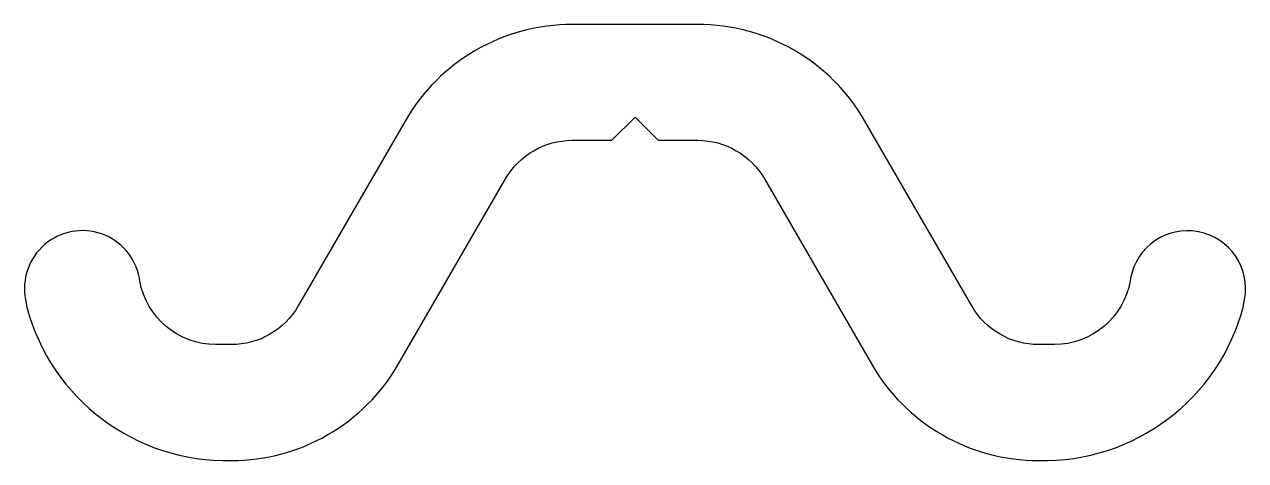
# Model space of a CAD drawing. Extents: x 522.8 to 538.6, y 631.4 to 637.
import ezdxf

# ---------------------------------------------------------------- set-up
doc = ezdxf.new("R2010")
doc.units = 0
doc.layers.get('0').update_dxf_attribs({"linetype": 'CONTINUOUS'})

msp = doc.modelspace()

# ---------------------------------------------------------------- linework, layer by layer
at = {"color": 7, "linetype": 'CONTINUOUS'}
msp.add_lwpolyline([(538.621, 633.472, 1), (537.146, 633.749), (537.14, 633.713, -0.36397), (536.155, 632.887), (535.955, 632.887, -0.267949), (535.089, 633.387), (533.707, 635.781, 0.267949), (531.542, 637.031), (529.919, 637.031, 0.267949), (527.754, 635.781), (526.372, 633.387, -0.267949), (525.506, 632.887), (525.306, 632.887, -0.36397), (524.321, 633.713), (524.315, 633.749, 1.00273), (522.841, 633.472), (522.858, 633.373, 0.346891), (525.506, 631.387, 0.267949), (527.671, 632.637), (529.053, 635.031, -0.267949), (529.919, 635.531), (530.431, 635.531), (530.731, 635.831), (531.031, 635.531), (531.542, 635.531, -0.267949), (532.408, 635.031), (533.79, 632.637, 0.267949), (535.955, 631.387, 0.346891), (538.603, 633.373)], format="xyb", close=True, dxfattribs=at)

doc.saveas('drawing.dxf')
